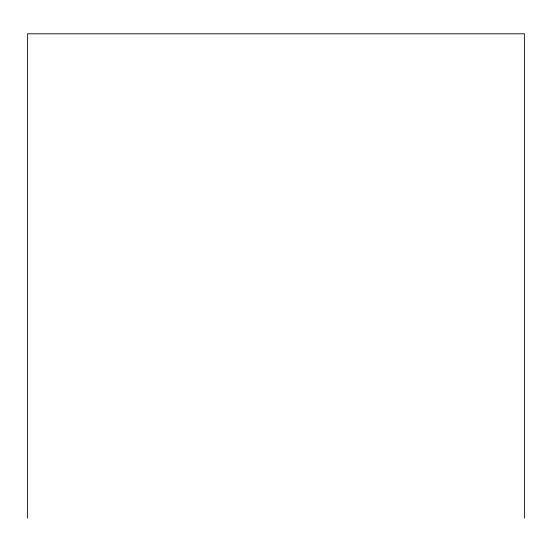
<?xml version="1.0" encoding="UTF-8"?>
<svg xmlns="http://www.w3.org/2000/svg" width="552" height="552" viewBox="0 0 552 552"><rect width="100%" height="100%" fill="white"/><g stroke="black" fill="none" stroke-linecap="round" stroke-linejoin="round"><path stroke-width="0.83" d="M524.4 518.204L524.4 33.796L27.6 33.796L27.6 518.204"/></g></svg>
